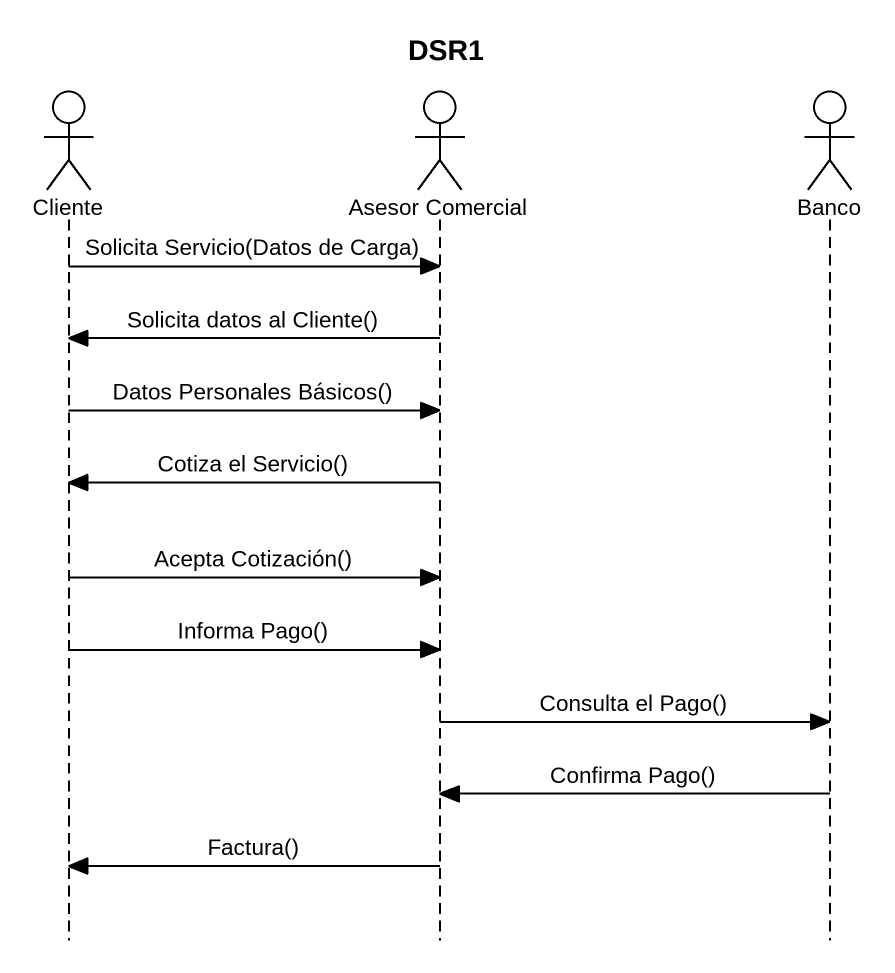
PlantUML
@startuml
title DSR1
hide footbox
actor Cliente
actor "Asesor Comercial" as Asesor_Comercial
actor Banco

Cliente -> Asesor_Comercial : Solicita Servicio(Datos de Carga)
Asesor_Comercial -> Cliente : Solicita datos al Cliente()
Cliente -> Asesor_Comercial : Datos Personales Básicos()
Asesor_Comercial -> Cliente : Cotiza el Servicio()
Cliente -> Asesor_Comercial : Acepta Cotización()
Cliente -> Asesor_Comercial : Informa Pago()
Asesor_Comercial -> Banco : Consulta el Pago()
Banco -> Asesor_Comercial : Confirma Pago()
Asesor_Comercial -> Cliente : Factura()
@enduml
